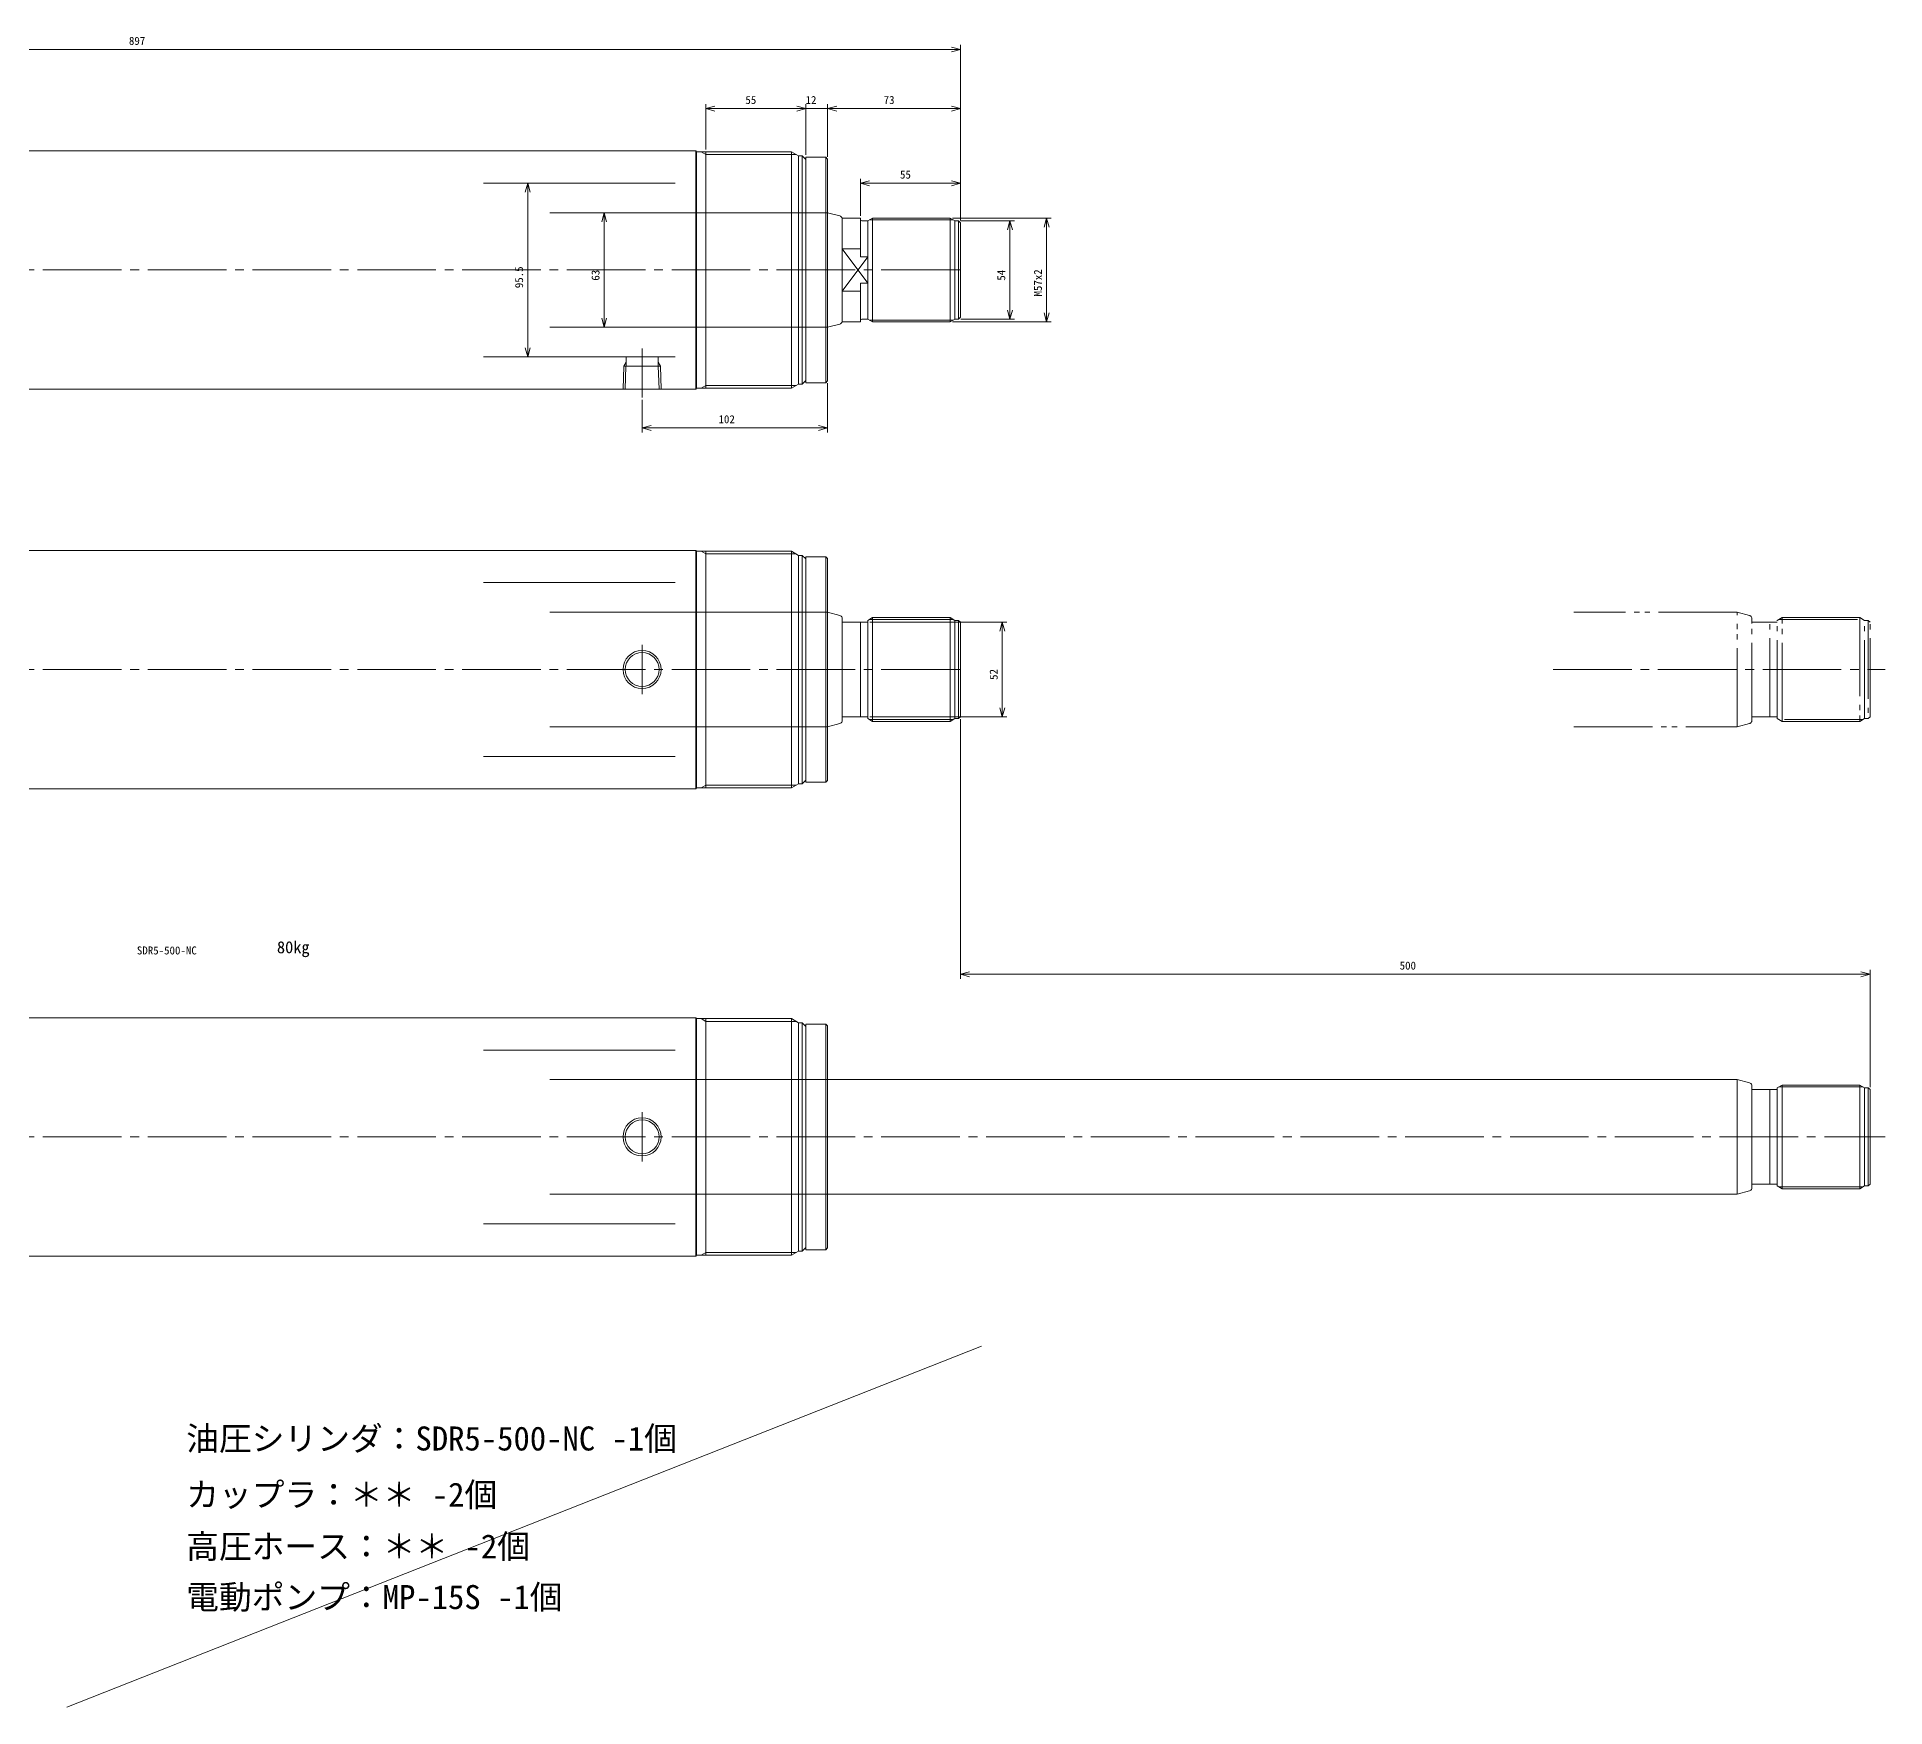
# Model space of a CAD drawing. Units: millimetres at full size. Extents: x -24503 to 24503, y -7436 to 7436.
# Drawn here: x -3167 to -2152, y -4949 to -4031 of the extents above; entities that cross this region are included whole.
import ezdxf
from ezdxf.enums import TextEntityAlignment as Align

# ---------------------------------------------------------------- set-up
doc = ezdxf.new("R2010")
doc.units = ezdxf.units.MM
doc.header["$LTSCALE"] = 4.8
doc.linetypes.add('CHAIN2', pattern=[12, 9, -1, 1, -1])
doc.linetypes.add('DOUBLE_CHAIN2', pattern=[12.8, 9, -1, 0.6, -0.6, 0.6, -1])
for name, color, linetype, lineweight in [('0-2_08_DIM', 3, 'Continuous', 9), ('0-3_06_PHANTOM', 7, 'DOUBLE_CHAIN2', 9), ('0-4_0', 2, 'Continuous', 9), ('0-6_05_CENTER', 2, 'CHAIN2', 9), ('0-7_04_HIDDEN', 7, 'Continuous', 9)]:
    doc.layers.add(name, color=color, linetype=linetype, lineweight=lineweight)
doc.styles.add('ＭＳ ゴシック', font='')
doc.styles.get('ＭＳ ゴシック').set_extended_font_data('MS Gothic')

# ---------------------------------------------------------------- blocks, each defined once
blk = doc.blocks.new('SD5-500-NCb_1_1')
at = {"layer": '0-4_0'}
for p, q in [((-867, 82), (-864, 85)), ((-867, 82), (-867, -82)), ((-864, 85), (-864, -85)), ((-725, 85), (-864, 85)), ((-725, 85), (-725, -85)), ((-722, 82), (-725, 85)), ((-722, -82), (-722, 82)), ((-722, 65), (-713, 65)), ((-722, 63.5), (-718, 63.5)), ((-718, -65), (-718, 65)), ((-718, 63.5), (-715.402, 65)), ((-713, -65.5), (-713, 65.5)), ((-713, 65.5), (-145.5, 65.5)), ((-145.5, -65.5), (-145.5, 65.5)), ((-145, 65), (-145.5, 65.5)), ((-145, 65), (-145, -65)), ((-140, -65), (-140, 65)), ((-92.897, 65), (-92.897, -65)), ((-89, -62.75), (-89, 62.75)), ((-87, 62.75), (-87, -62.75)), ((-85, 60.75), (-87, 62.75)), ((-74, 62), (-85, 62)), ((-74, 62), (-74, -62)), ((-74, 62), (-73, 61)), ((-73, -61), (-73, 61)), ((-877, 33), (-876, 34)), ((-877, -33), (-877, 33)), ((-876, 34), (-876, -34)), ((-876, 34), (-867, 34)), ((-867, 34), (-867, -34)), ((-66.351, 29.718), (-73, 31.5)), ((-55, 28.5), (-65, 28.5)), ((-65, -28.5), (-65, 28.5)), ((-55, 7.28), (-55, 28.5)), ((-54.2, 27), (-51, 27)), ((-51, -27), (-51, 27)), ((-50.134, 27.5), (-3.866, 27.5)), ((-48.402, -28.5), (-48.402, 28.5)), ((-5.598, 28.5), (-5.598, -28.5)), ((-1, 27), (-3, 27)), ((-3, -27), (-3, 27)), ((0, -26), (0, 26)), ((-897, 18), (-895.845, 20)), ((-897, -18), (-897, 18)), ((-897, 10.816), (-895.501, 9.269)), ((-895.845, 20), (-895.845, 19.947)), ((-877.8, 20), (-895.845, 20)), ((-895.845, 19.947), (-882, 19.947)), ((-895.845, 11.23), (-895.845, 8.718)), ((-882, 11.23), (-895.845, 11.23)), ((-882, 11.23), (-882, 19.947)), ((-51, -7.28), (-65, 11.673)), ((-65, 11.673), (-55, 11.673)), ((-895.845, 8.718), (-882, 8.718)), ((-882, -8.718), (-882, 8.718)), ((-51, 7.28), (-65, -11.673)), ((-51, 7.28), (-55, 7.28)), ((-895.501, -9.269), (-897, -10.815)), ((-895.845, -8.718), (-895.845, -11.23)), ((-882, -8.718), (-895.845, -8.718)), ((-51, -7.28), (-55, -7.28)), ((-897, -18), (-895.845, -20)), ((-895.845, -11.23), (-882, -11.23)), ((-895.845, -19.947), (-895.845, -20)), ((-882, -19.947), (-895.845, -19.947)), ((-877.8, -20), (-895.845, -20)), ((-882, -19.947), (-882, -11.23)), ((-65, -11.673), (-55, -11.673)), ((-73, -31.5), (-66.351, -29.718)), ((-51, -27), (-54.2, -27)), ((-3.866, -27.5), (-50.134, -27.5)), ((-5.598, -28.5), (-3, -27)), ((-3, -27), (-1, -27)), ((-1, -27), (0, -26)), ((-876, -34), (-877, -33)), ((-876, -34), (-867, -34)), ((-87, -62.75), (-85, -60.75)), ((-722, -63.5), (-718, -63.5)), ((-722, -65), (-713, -65)), ((-718, -63.5), (-715.402, -65)), ((-145.5, -65.5), (-713, -65.5)), ((-145.5, -65.5), (-145, -65)), ((-73, -61), (-74, -62)), ((-864, -85), (-867, -82)), ((-725, -85), (-864, -85)), ((-725, -85), (-722, -82))]:
    blk.add_line(p, q, dxfattribs=at)
for points in [[(-87, 62.75), (-89, 62.75), (-92.897, 65), (-145, 65)], [(-90.299, 63.5), (-140, 63.5), (-142.598, 65)], [(-74, -62), (-85, -62), (-85, 62)], [(-3, 27), (-5.598, 28.5), (-48.402, 28.5), (-51, 27)], [(0, 26), (-1, 27), (-1, -27)], [(-896.731, 17.651), (-896.746, 17.59), (-896.761, 17.529), (-896.776, 17.467), (-896.79, 17.406), (-896.804, 17.344), (-896.817, 17.282), (-896.83, 17.22), (-896.843, 17.158), (-896.855, 17.096), (-896.866, 17.034), (-896.877, 16.972), (-896.888, 16.91), (-896.898, 16.847), (-896.908, 16.785), (-896.917, 16.722), (-896.926, 16.66), (-896.935, 16.597), (-896.943, 16.534), (-896.95, 16.472), (-896.957, 16.409), (-896.964, 16.346), (-896.97, 16.283), (-896.975, 16.22), (-896.979, 16.157), (-896.983, 16.094), (-896.986, 16.031), (-896.988, 15.968), (-896.991, 15.904), (-896.993, 15.841), (-896.994, 15.778), (-896.996, 15.715), (-896.998, 15.652), (-897, 15.588)], [(-897, 15.588), (-896.998, 15.532), (-896.997, 15.475), (-896.995, 15.418), (-896.994, 15.361), (-896.992, 15.304), (-896.991, 15.247), (-896.989, 15.19), (-896.986, 15.134), (-896.983, 15.077), (-896.98, 15.02), (-896.976, 14.963), (-896.971, 14.907), (-896.966, 14.85), (-896.96, 14.793), (-896.954, 14.737), (-896.948, 14.68), (-896.941, 14.624), (-896.933, 14.567), (-896.926, 14.511), (-896.918, 14.455), (-896.909, 14.398), (-896.901, 14.342), (-896.891, 14.286), (-896.882, 14.23), (-896.872, 14.174), (-896.862, 14.118), (-896.851, 14.062), (-896.84, 14.006), (-896.829, 13.95), (-896.817, 13.895), (-896.805, 13.839), (-896.793, 13.783), (-896.78, 13.728), (-896.767, 13.673), (-896.754, 13.617), (-896.74, 13.562), (-896.726, 13.507), (-896.711, 13.452), (-896.696, 13.397)], [(-895.845, 19.947), (-895.872, 19.89), (-895.899, 19.833), (-895.927, 19.776), (-895.954, 19.719), (-895.981, 19.662), (-896.008, 19.605), (-896.035, 19.548), (-896.062, 19.491), (-896.089, 19.433), (-896.116, 19.376), (-896.142, 19.319), (-896.168, 19.261), (-896.193, 19.203), (-896.218, 19.145), (-896.243, 19.087), (-896.268, 19.029), (-896.292, 18.97), (-896.315, 18.912), (-896.338, 18.853), (-896.361, 18.794), (-896.384, 18.735), (-896.406, 18.675), (-896.428, 18.616), (-896.449, 18.557), (-896.471, 18.497), (-896.492, 18.437), (-896.512, 18.378), (-896.532, 18.318), (-896.552, 18.258), (-896.572, 18.198), (-896.591, 18.137), (-896.61, 18.077), (-896.628, 18.017), (-896.646, 17.956), (-896.664, 17.895), (-896.681, 17.835), (-896.698, 17.774), (-896.715, 17.713), (-896.731, 17.651)], [(-896.696, 13.397), (-896.681, 13.342), (-896.666, 13.288), (-896.65, 13.233), (-896.634, 13.178), (-896.617, 13.124), (-896.601, 13.069), (-896.584, 13.015), (-896.566, 12.961), (-896.549, 12.907), (-896.531, 12.853), (-896.512, 12.799), (-896.494, 12.745), (-896.475, 12.692), (-896.456, 12.638), (-896.436, 12.585), (-896.417, 12.531), (-896.397, 12.478), (-896.376, 12.425), (-896.356, 12.372), (-896.335, 12.319), (-896.314, 12.266), (-896.293, 12.213), (-896.272, 12.16), (-896.25, 12.108), (-896.228, 12.055), (-896.206, 12.003), (-896.184, 11.95), (-896.161, 11.898), (-896.138, 11.846), (-896.114, 11.794), (-896.091, 11.743), (-896.067, 11.691), (-896.043, 11.64), (-896.018, 11.588), (-895.993, 11.537), (-895.969, 11.486), (-895.944, 11.435), (-895.919, 11.383), (-895.895, 11.332)], [(-895.895, 11.332), (-895.87, 11.281), (-895.845, 11.23)], [(-896.997, 0.22), (-896.999, 0.11), (-897, 0)], [(-897, 0), (-896.998, -0.11), (-896.996, -0.22), (-896.995, -0.331), (-896.993, -0.441), (-896.992, -0.551), (-896.99, -0.661), (-896.988, -0.771), (-896.986, -0.882), (-896.983, -0.992), (-896.98, -1.102), (-896.977, -1.212), (-896.973, -1.322), (-896.968, -1.432), (-896.963, -1.542), (-896.957, -1.652), (-896.951, -1.762), (-896.944, -1.872), (-896.938, -1.982), (-896.93, -2.092), (-896.922, -2.202), (-896.914, -2.312), (-896.906, -2.422), (-896.897, -2.532), (-896.888, -2.642), (-896.879, -2.752), (-896.869, -2.862), (-896.859, -2.971), (-896.849, -3.081), (-896.838, -3.191), (-896.827, -3.3), (-896.815, -3.41), (-896.803, -3.519), (-896.791, -3.629), (-896.778, -3.738), (-896.765, -3.848), (-896.752, -3.957), (-896.738, -4.067), (-896.724, -4.176), (-896.71, -4.285)], [(-896.68, 4.504), (-896.695, 4.394), (-896.71, 4.285), (-896.724, 4.176), (-896.738, 4.067), (-896.752, 3.957), (-896.765, 3.848), (-896.778, 3.738), (-896.791, 3.629), (-896.803, 3.519), (-896.815, 3.41), (-896.827, 3.3), (-896.838, 3.191), (-896.849, 3.081), (-896.859, 2.971), (-896.87, 2.861), (-896.879, 2.752), (-896.889, 2.642), (-896.898, 2.532), (-896.906, 2.422), (-896.914, 2.312), (-896.922, 2.202), (-896.93, 2.092), (-896.937, 1.982), (-896.944, 1.872), (-896.95, 1.762), (-896.956, 1.652), (-896.962, 1.542), (-896.968, 1.432), (-896.973, 1.322), (-896.977, 1.212), (-896.981, 1.102), (-896.985, 0.992), (-896.987, 0.882), (-896.99, 0.771), (-896.992, 0.661), (-896.993, 0.551), (-896.995, 0.441), (-896.996, 0.331), (-896.997, 0.22)], [(-895.845, 8.718), (-895.871, 8.611), (-895.896, 8.503), (-895.922, 8.396), (-895.948, 8.289), (-895.974, 8.182), (-895.999, 8.075), (-896.025, 7.968), (-896.05, 7.86), (-896.075, 7.753), (-896.1, 7.646), (-896.125, 7.538), (-896.149, 7.431), (-896.173, 7.323), (-896.197, 7.216), (-896.22, 7.108), (-896.243, 7), (-896.265, 6.892), (-896.287, 6.784), (-896.309, 6.676), (-896.33, 6.568), (-896.351, 6.46), (-896.372, 6.351), (-896.393, 6.243), (-896.413, 6.135), (-896.433, 6.026), (-896.453, 5.918), (-896.472, 5.81), (-896.491, 5.701), (-896.51, 5.592), (-896.528, 5.484), (-896.546, 5.375), (-896.564, 5.266), (-896.582, 5.157), (-896.599, 5.049), (-896.616, 4.94), (-896.632, 4.831), (-896.648, 4.722), (-896.664, 4.613), (-896.68, 4.504)], [(-896.71, -4.285), (-896.695, -4.394), (-896.68, -4.504), (-896.664, -4.613), (-896.648, -4.722), (-896.632, -4.831), (-896.616, -4.94), (-896.599, -5.049), (-896.582, -5.158), (-896.564, -5.266), (-896.546, -5.375), (-896.528, -5.484), (-896.51, -5.592), (-896.491, -5.701), (-896.472, -5.81), (-896.453, -5.918), (-896.433, -6.027), (-896.413, -6.135), (-896.392, -6.243), (-896.372, -6.351), (-896.351, -6.46), (-896.33, -6.568), (-896.308, -6.676), (-896.286, -6.784), (-896.264, -6.892), (-896.242, -7), (-896.219, -7.108), (-896.197, -7.215), (-896.173, -7.323), (-896.15, -7.431), (-896.126, -7.538), (-896.102, -7.646), (-896.077, -7.753), (-896.052, -7.861), (-896.027, -7.968), (-896.001, -8.075), (-895.975, -8.182), (-895.949, -8.289), (-895.923, -8.396), (-895.897, -8.504)], [(-895.897, -8.504), (-895.871, -8.611), (-895.845, -8.718)], [(-65, -28.5), (-55, -28.5), (-55, -7.28)], [(-896.731, -13.525), (-896.746, -13.587), (-896.761, -13.648), (-896.776, -13.71), (-896.79, -13.771), (-896.804, -13.833), (-896.817, -13.895), (-896.83, -13.957), (-896.843, -14.018), (-896.855, -14.081), (-896.866, -14.143), (-896.877, -14.205), (-896.888, -14.267), (-896.898, -14.33), (-896.908, -14.392), (-896.917, -14.455), (-896.926, -14.517), (-896.935, -14.58), (-896.943, -14.643), (-896.95, -14.705), (-896.957, -14.768), (-896.964, -14.831), (-896.97, -14.894), (-896.975, -14.957), (-896.979, -15.02), (-896.983, -15.083), (-896.986, -15.146), (-896.988, -15.209), (-896.991, -15.273), (-896.993, -15.336), (-896.994, -15.399), (-896.996, -15.462), (-896.998, -15.525), (-897, -15.588)], [(-897, -15.588), (-896.998, -15.645), (-896.997, -15.702), (-896.995, -15.759), (-896.994, -15.816), (-896.992, -15.873), (-896.991, -15.93), (-896.989, -15.987), (-896.986, -16.043), (-896.983, -16.1), (-896.98, -16.157), (-896.976, -16.214), (-896.971, -16.27), (-896.966, -16.327), (-896.96, -16.384), (-896.954, -16.44), (-896.948, -16.497), (-896.941, -16.553), (-896.933, -16.61), (-896.926, -16.666), (-896.918, -16.722), (-896.909, -16.779), (-896.901, -16.835), (-896.891, -16.891), (-896.882, -16.947), (-896.872, -17.003), (-896.862, -17.059), (-896.851, -17.115), (-896.84, -17.171), (-896.829, -17.227), (-896.817, -17.282), (-896.805, -17.338), (-896.793, -17.393), (-896.78, -17.449), (-896.767, -17.504), (-896.754, -17.56), (-896.74, -17.615), (-896.726, -17.67), (-896.711, -17.725), (-896.696, -17.78)], [(-895.845, -11.23), (-895.872, -11.287), (-895.899, -11.344), (-895.927, -11.401), (-895.954, -11.458), (-895.981, -11.515), (-896.008, -11.572), (-896.035, -11.629), (-896.062, -11.686), (-896.089, -11.744), (-896.116, -11.801), (-896.142, -11.858), (-896.168, -11.916), (-896.193, -11.974), (-896.218, -12.032), (-896.243, -12.09), (-896.268, -12.148), (-896.292, -12.207), (-896.315, -12.265), (-896.338, -12.324), (-896.361, -12.383), (-896.384, -12.442), (-896.406, -12.501), (-896.428, -12.561), (-896.449, -12.62), (-896.471, -12.68), (-896.492, -12.739), (-896.512, -12.799), (-896.532, -12.859), (-896.552, -12.919), (-896.572, -12.979), (-896.591, -13.039), (-896.61, -13.1), (-896.628, -13.16), (-896.646, -13.221), (-896.664, -13.282), (-896.681, -13.342), (-896.698, -13.403), (-896.715, -13.464), (-896.731, -13.525)], [(-896.696, -17.78), (-896.681, -17.835), (-896.666, -17.889), (-896.65, -17.944), (-896.634, -17.999), (-896.617, -18.053), (-896.601, -18.107), (-896.584, -18.162), (-896.566, -18.216), (-896.549, -18.27), (-896.531, -18.324), (-896.512, -18.378), (-896.494, -18.432), (-896.475, -18.485), (-896.456, -18.539), (-896.436, -18.592), (-896.417, -18.646), (-896.397, -18.699), (-896.376, -18.752), (-896.356, -18.805), (-896.335, -18.858), (-896.314, -18.911), (-896.293, -18.964), (-896.272, -19.017), (-896.25, -19.069), (-896.228, -19.122), (-896.206, -19.174), (-896.184, -19.226), (-896.161, -19.279), (-896.138, -19.331), (-896.114, -19.382), (-896.091, -19.434), (-896.067, -19.486), (-896.043, -19.537), (-896.018, -19.589), (-895.993, -19.64), (-895.969, -19.691), (-895.944, -19.742), (-895.919, -19.794), (-895.895, -19.845)], [(-895.895, -19.845), (-895.87, -19.896), (-895.845, -19.947)], [(-51, -27), (-48.402, -28.5), (-5.598, -28.5)], [(-145, -65), (-92.897, -65), (-89, -62.75), (-87, -62.75)], [(-142.598, -65), (-140, -63.5), (-90.299, -63.5)]]:
    blk.add_lwpolyline(points, dxfattribs=at)
for centre, radius, start, end in [((-877.8, 20.8), 0.8, 270, 0), ((-66.868, 27.786), 2, 20.90107, 75), ((-54.2, 27.8), 0.8, 180, 270), ((-877.8, -20.8), 0.8, 0, 90), ((-66.868, -27.786), 2, 285, 339.09893), ((-54.2, -27.8), 0.8, 90, 180)]:
    blk.add_arc(centre, radius, start, end, dxfattribs=at)
at = {"layer": '0-6_05_CENTER'}
for p, q in [((-907.511, 0), (4.419, 0)), ((-175, -43.125), (-175, -70.144))]:
    blk.add_line(p, q, dxfattribs=at)
at = {"layer": '0-7_04_HIDDEN', "color": 2}
for p, q in [((-262.231, 47.75), (-156.845, 47.75)), ((-225.792, 31.5), (-73, 31.5)), ((-896.662, 10.467), (-879, 9.915)), ((-895.501, 9.269), (-880.505, 8.8)), ((-879, -9.915), (-896.662, -10.467)), ((-880.505, -8.8), (-895.501, -9.269)), ((-73, -31.5), (-225.792, -31.5)), ((-156.845, -47.75), (-262.231, -47.75)), ((-185.081, -52.8), (-183.8, -50.582)), ((-183.8, -52.8), (-183.8, -47.75)), ((-166.2, -52.8), (-166.2, -47.75)), ((-164.919, -52.8), (-166.2, -50.582)), ((-185.477, -65.5), (-185.081, -52.8)), ((-164.919, -52.8), (-185.081, -52.8)), ((-184.315, -65.5), (-183.919, -52.8)), ((-166.081, -52.8), (-165.684, -65.5)), ((-164.919, -52.8), (-164.523, -65.5))]:
    blk.add_line(p, q, dxfattribs=at)
blk = doc.blocks.new('SD5-500-NCd_1_1')
at = {"layer": '0-4_0'}
for p, q in [((-1213, 65.5), (-645.5, 65.5)), ((-645.5, -65.5), (-645.5, 65.5)), ((-645, 65), (-645.5, 65.5)), ((-645, 65), (-645, -65)), ((-640, -65), (-640, 65)), ((-592.897, 65), (-592.897, -65)), ((-589, -62.75), (-589, 62.75)), ((-587, 62.75), (-587, -62.75)), ((-585, 60.75), (-587, 62.75)), ((-574, 62), (-585, 62)), ((-574, 62), (-574, -62)), ((-574, 62), (-573, 61)), ((-573, -61), (-573, 61)), ((-73, 31.5), (-573, 31.5)), ((-66.351, 29.718), (-73, 31.5)), ((-73, -31.5), (-73, 31.5)), ((-65, -28.5), (-65, 28.5)), ((-65, 26), (-51, 26)), ((-55, -26), (-55, 26)), ((-51, -27), (-51, 27)), ((-50.134, 27.5), (-3.866, 27.5)), ((-48.402, -28.5), (-48.402, 28.5)), ((-5.598, 28.5), (-5.598, -28.5)), ((-1, 27), (-3, 27)), ((-3, -27), (-3, 27)), ((0, -26), (0, 26)), ((-73, -31.5), (-66.351, -29.718)), ((-65, -26), (-51, -26)), ((-3.866, -27.5), (-50.134, -27.5)), ((-5.598, -28.5), (-3, -27)), ((-3, -27), (-1, -27)), ((-1, -27), (0, -26)), ((-573, -31.5), (-73, -31.5)), ((-587, -62.75), (-585, -60.75)), ((-645.5, -65.5), (-1213, -65.5)), ((-645.5, -65.5), (-645, -65)), ((-573, -61), (-574, -62))]:
    blk.add_line(p, q, dxfattribs=at)
for points in [[(-587, 62.75), (-589, 62.75), (-592.897, 65), (-645, 65)], [(-590.299, 63.5), (-640, 63.5), (-642.598, 65)], [(-574, -62), (-585, -62), (-585, 62)], [(-3, 27), (-5.598, 28.5), (-48.402, 28.5), (-51, 27)], [(0, 26), (-1, 27), (-1, -27)], [(-51, -27), (-48.402, -28.5), (-5.598, -28.5)], [(-645, -65), (-592.897, -65), (-589, -62.75), (-587, -62.75)], [(-642.598, -65), (-640, -63.5), (-590.299, -63.5)]]:
    blk.add_lwpolyline(points, dxfattribs=at)
for radius in [10.477, 9.316]:
    blk.add_circle((-675, 0), radius, dxfattribs=at)
for centre, start, end in [((-66.868, 27.786), 20.90107, 75), ((-66.868, -27.786), 285, 339.09893)]:
    blk.add_arc(centre, 2, start, end, dxfattribs=at)
at = {"layer": '0-6_05_CENTER'}
for p, q in [((-675, 13.51), (-675, -13.51)), ((-1407.511, 0), (8.237, 0))]:
    blk.add_line(p, q, dxfattribs=at)
at = {"layer": '0-7_04_HIDDEN', "color": 2}
for p, q in [((-762.231, 47.75), (-656.845, 47.75)), ((-725.792, 31.5), (-573, 31.5)), ((-573, -31.5), (-725.792, -31.5)), ((-656.845, -47.75), (-762.231, -47.75))]:
    blk.add_line(p, q, dxfattribs=at)
blk = doc.blocks.new('SD5-500-NCa_1_1')
at = {"layer": '0-3_06_PHANTOM', "color": 2}
for p, q in [((427, 31.5), (337.246, 31.5)), ((433.649, 29.718), (427, 31.5)), ((427, -31.5), (427, 31.5)), ((435, -28.5), (435, 28.5)), ((435, 26), (449, 26)), ((445, -26), (445, 26)), ((449, -27), (449, 27)), ((449.866, 27.5), (496.134, 27.5)), ((451.598, -28.5), (451.598, 28.5)), ((494.402, 28.5), (494.402, -28.5)), ((499, 27), (497, 27)), ((497, -27), (497, 27)), ((500, -26), (500, 26)), ((427, -31.5), (433.649, -29.718)), ((435, -26), (449, -26)), ((496.134, -27.5), (449.866, -27.5)), ((494.402, -28.5), (497, -27)), ((497, -27), (499, -27)), ((499, -27), (500, -26)), ((337.246, -31.5), (427, -31.5))]:
    blk.add_line(p, q, dxfattribs=at)
for points in [[(497, 27), (494.402, 28.5), (451.598, 28.5), (449, 27)], [(500, 26), (499, 27), (499, -27)], [(449, -27), (451.598, -28.5), (494.402, -28.5)]]:
    blk.add_lwpolyline(points, dxfattribs=at)
for centre, start, end in [((433.132, 27.786), 20.90107, 75), ((433.132, -27.786), 285, 339.09893)]:
    blk.add_arc(centre, 2, start, end, dxfattribs=at)
at = {"layer": '0-4_0'}
for p, q in [((-713, 65.5), (-145.5, 65.5)), ((-145.5, -65.5), (-145.5, 65.5)), ((-145, 65), (-145.5, 65.5)), ((-145, 65), (-145, -65)), ((-140, -65), (-140, 65)), ((-92.897, 65), (-92.897, -65)), ((-89, -62.75), (-89, 62.75)), ((-87, 62.75), (-87, -62.75)), ((-85, 60.75), (-87, 62.75)), ((-74, 62), (-85, 62)), ((-74, 62), (-74, -62)), ((-74, 62), (-73, 61)), ((-73, -61), (-73, 61)), ((-66.351, 29.718), (-73, 31.5)), ((-65, -28.5), (-65, 28.5)), ((-65, 26), (-51, 26)), ((-55, -26), (-55, 26)), ((-51, -27), (-51, 27)), ((-50.134, 27.5), (-3.866, 27.5)), ((-48.402, -28.5), (-48.402, 28.5)), ((-5.598, 28.5), (-5.598, -28.5)), ((-1, 27), (-3, 27)), ((-3, -27), (-3, 27)), ((0, -26), (0, 26)), ((-73, -31.5), (-66.351, -29.718)), ((-65, -26), (-51, -26)), ((-3.866, -27.5), (-50.134, -27.5)), ((-5.598, -28.5), (-3, -27)), ((-3, -27), (-1, -27)), ((-1, -27), (0, -26)), ((-87, -62.75), (-85, -60.75)), ((-145.5, -65.5), (-713, -65.5)), ((-145.5, -65.5), (-145, -65)), ((-73, -61), (-74, -62))]:
    blk.add_line(p, q, dxfattribs=at)
for points in [[(-87, 62.75), (-89, 62.75), (-92.897, 65), (-145, 65)], [(-90.299, 63.5), (-140, 63.5), (-142.598, 65)], [(-74, -62), (-85, -62), (-85, 62)], [(-3, 27), (-5.598, 28.5), (-48.402, 28.5), (-51, 27)], [(0, 26), (-1, 27), (-1, -27)], [(-51, -27), (-48.402, -28.5), (-5.598, -28.5)], [(-145, -65), (-92.897, -65), (-89, -62.75), (-87, -62.75)], [(-142.598, -65), (-140, -63.5), (-90.299, -63.5)]]:
    blk.add_lwpolyline(points, dxfattribs=at)
for radius in [10.477, 9.316]:
    blk.add_circle((-175, 0), radius, dxfattribs=at)
for centre, start, end in [((-66.868, 27.786), 20.90107, 75), ((-66.868, -27.786), 285, 339.09893)]:
    blk.add_arc(centre, 2, start, end, dxfattribs=at)
at = {"layer": '0-6_05_CENTER'}
for p, q in [((-175, 13.51), (-175, -13.51)), ((-907.511, 0), (4.419, 0)), ((325.81, 0), (508.237, 0))]:
    blk.add_line(p, q, dxfattribs=at)
at = {"layer": '0-7_04_HIDDEN', "color": 2}
for p, q in [((-262.231, 47.75), (-156.845, 47.75)), ((-225.792, 31.5), (-73, 31.5)), ((-73, -31.5), (-225.792, -31.5)), ((-156.845, -47.75), (-262.231, -47.75))]:
    blk.add_line(p, q, dxfattribs=at)
blk = doc.blocks.new('_Open30')
at = {"layer": '0-2_08_DIM'}
blk.add_line((0, 0), (-1, 0), dxfattribs=at)
blk.add_lwpolyline([(-1, 0.26795), (0, 0), (-1, -0.26795)], dxfattribs=at)

msp = doc.modelspace()

# ---------------------------------------------------------------- linework, layer by layer
at = {"layer": '0-2_08_DIM'}
for p, q in [((-2664.832, -4038.374), (-3551.832, -4038.374)), ((-2659.832, -4132.301), (-2659.832, -4035.874)), ((-2799.832, -4093.301), (-2799.832, -4068.366)), ((-2749.832, -4070.866), (-2794.832, -4070.866)), ((-2749.832, -4070.866), (-2754.832, -4070.866)), ((-2744.832, -4096.301), (-2744.832, -4068.366)), ((-2744.832, -4096.301), (-2744.832, -4068.366)), ((-2744.832, -4070.866), (-2732.832, -4070.866)), ((-2732.832, -4097.301), (-2732.832, -4068.366)), ((-2732.832, -4097.301), (-2732.832, -4068.366)), ((-2664.832, -4070.866), (-2727.832, -4070.866)), ((-2727.832, -4070.866), (-2722.832, -4070.866)), ((-2659.832, -4132.301), (-2659.832, -4068.366)), ((-2893.275, -4111.801), (-2900.175, -4111.801)), ((-2714.832, -4129.801), (-2714.832, -4109.379)), ((-2709.832, -4111.879), (-2664.832, -4111.879)), ((-2659.832, -4132.301), (-2659.832, -4109.379)), ((-2897.675, -4116.801), (-2897.675, -4202.301)), ((-2851.352, -4128.051), (-2858.168, -4128.051)), ((-2855.668, -4133.051), (-2855.668, -4186.051)), ((-2664.18, -4131.051), (-2609.978, -4131.051)), ((-2659.582, -4132.551), (-2630.12, -4132.551)), ((-2632.62, -4181.551), (-2632.62, -4137.551)), ((-2612.478, -4183.051), (-2612.478, -4136.051)), ((-2851.352, -4191.051), (-2858.168, -4191.051)), ((-2664.18, -4188.051), (-2609.978, -4188.051)), ((-2659.582, -4186.551), (-2630.12, -4186.551)), ((-2893.275, -4207.301), (-2900.175, -4207.301)), ((-2732.832, -4221.801), (-2732.832, -4248.852)), ((-2834.832, -4230.946), (-2834.832, -4248.852)), ((-2829.832, -4246.352), (-2737.832, -4246.352)), ((-2709.582, -4353.152), (-2634.309, -4353.152)), ((-2636.809, -4358.152), (-2636.809, -4400.152)), ((-2709.582, -4405.152), (-2634.309, -4405.152)), ((-2659.832, -4406.402), (-2659.832, -4549.168)), ((-2654.832, -4546.668), (-2164.832, -4546.668)), ((-2159.832, -4608.797), (-2159.832, -4544.168))]:
    msp.add_line(p, q, dxfattribs=at)
at = {"layer": '0-4_0', "color": 134}
msp.add_line((-2648.231, -4751.099), (-3151.014, -4949.448), dxfattribs=at)

# ---------------------------------------------------------------- block references
at = {"layer": '0-2_08_DIM', "xscale": 5, "yscale": 5}
for p in [(-2659.832, -4038.374), (-2744.832, -4070.866), (-2744.832, -4070.866), (-2659.832, -4070.866), (-2659.832, -4111.879), (-2732.832, -4246.352), (-2159.832, -4546.668)]:
    msp.add_blockref('_Open30', p, dxfattribs=at)
for p, rotation in [((-2799.832, -4070.866), 180), ((-2732.832, -4070.866), 180), ((-2732.832, -4070.866), 180), ((-2897.675, -4111.801), 90), ((-2714.832, -4111.879), 180), ((-2855.668, -4128.051), 90), ((-2632.62, -4132.551), 90), ((-2612.478, -4131.051), 90), ((-2632.62, -4186.551), 270), ((-2612.478, -4188.051), 270), ((-2855.668, -4191.051), 270), ((-2897.675, -4207.301), 270), ((-2834.832, -4246.352), 180), ((-2636.809, -4353.152), 90), ((-2636.809, -4405.152), 270), ((-2659.832, -4546.668), 180)]:
    msp.add_blockref('_Open30', p, dxfattribs=dict(at, rotation=rotation))
at = {"layer": '0-4_0'}
for name, p in [('SD5-500-NCb_1_1', (-2659.832, -4159.551)), ('SD5-500-NCa_1_1', (-2659.832, -4379.152)), ('SD5-500-NCd_1_1', (-2159.832, -4636.047))]:
    msp.add_blockref(name, p, dxfattribs=at)

# ---------------------------------------------------------------- texts
at = {"layer": '0-2_08_DIM', "style": 'ＭＳ ゴシック'}
for s, p in [('897', (-3116.903, -4037.124)), ('55', (-2778.046, -4069.608)), ('12', (-2744.975, -4069.616)), ('73', (-2702.046, -4069.616)), ('55', (-2693.046, -4110.62)), ('102', (-2792.832, -4245.102)), ('500', (-2418.403, -4545.414))]:
    msp.add_text(s, height=4.399, dxfattribs=at).set_placement(p, align=Align.BOTTOM_LEFT)
for s, p in [('95.5', (-2898.933, -4169.551)), ('63', (-2856.918, -4165.409)), ('54', (-2633.875, -4165.409)), ('M57x2', (-2613.733, -4174.123)), ('52', (-2638.063, -4384.866))]:
    msp.add_text(s, height=4.399, rotation=90, dxfattribs=at).set_placement(p, align=Align.BOTTOM_LEFT)
at = {"layer": '0-4_0', "color": 4, "style": 'ＭＳ ゴシック'}
msp.add_text('80kg', height=6.598, dxfattribs=at).set_placement((-3035.549, -4537.092), align=Align.BOTTOM_LEFT)
at = {"layer": '0-4_0', "color": 134, "style": 'ＭＳ ゴシック'}
for s, height, p in [('SDR5-500-NC', 4.399, (-3112.537, -4537.092)), ('油圧シリンダ：SDR5-500-NC -1個', 13.2, (-3085.435, -4812.399)), ('カップラ：＊＊ -2個', 13.2, (-3085.435, -4843.236)), ('高圧ホース：＊＊ -2個', 13.2, (-3085.435, -4871.697)), ('電動ポンプ：MP-15S -1個', 13.2, (-3085.435, -4899.571))]:
    msp.add_text(s, height=height, dxfattribs=at).set_placement(p, align=Align.BOTTOM_LEFT)

doc.saveas('drawing.dxf')
